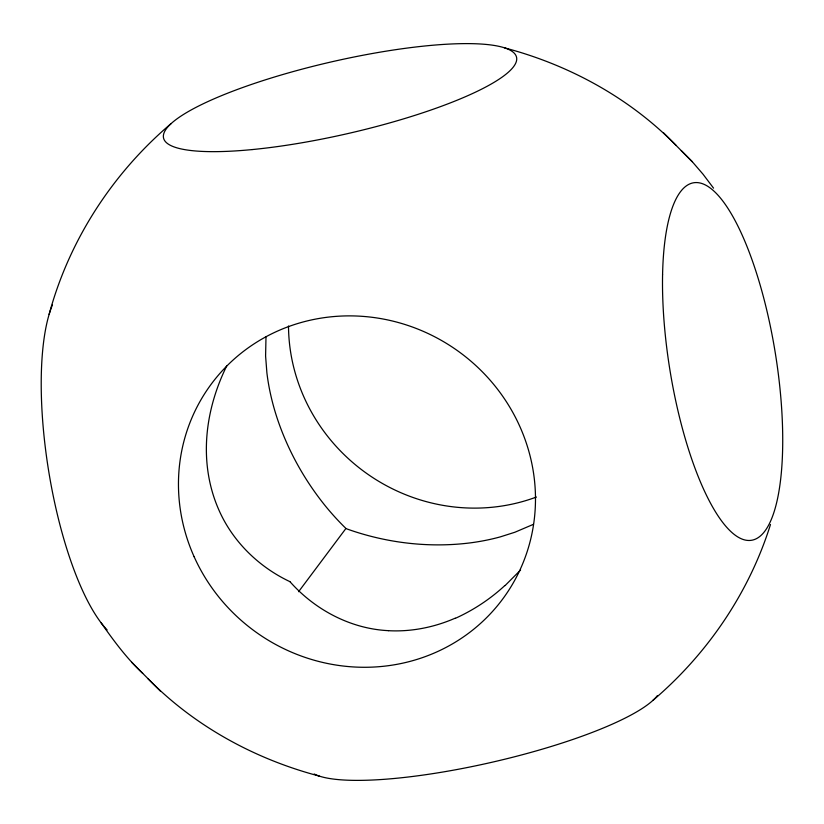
<?xml version="1.0" encoding="UTF-8"?>
<svg xmlns="http://www.w3.org/2000/svg" width="824" height="824" viewBox="0 0 824 824"><rect width="100%" height="100%" fill="white"/><g stroke="black" fill="none" stroke-linecap="round" stroke-linejoin="round"><path stroke-width="1.24" d="M265.998 336.625L265.596 356.04L266.894 372.829A123.507 60.43 70.4 0 0 278.079 420.94C288.771 451.954 305.096 480.969 325.758 506.43A236.509 115.731 70.4 0 0 345.884 528.4M49.121 314.387C69.092 240.206 112.641 173.174 171.135 123.569M770.491 524.507C749.067 592.868 707.332 654.112 652.865 700.431M226.744 365.877C212.922 393.913 205.094 425.246 206.536 456.609A134.57 114.134 -83.5 0 0 218.566 509.253C232.327 541.193 258.633 566.902 289.945 581.662M298.597 591.704L345.864 528.555A219.442 116.812 -2.5 0 0 355.072 531.717C391.997 543.603 431.519 547.733 470.051 542.903A128.081 68.186 -2.5 0 0 500.436 536.836L514.918 532.232L533.478 524.311M520.593 570.023L505.04 585.617M455.229 618.175L451.171 619.875A129.893 106.45 -28.4 0 1 388.506 630.69M388.516 630.669C350.736 628.856 315.015 609.873 290.089 581.816M504.7 47.916C568.879 64.808 629.454 97.799 676.041 145.343M319.3 776.084C255.121 759.192 194.546 726.202 147.96 678.657M681.304 150.689L692.242 161.679L703.026 174.204L713.543 188.15M101.084 622.769C113.65 640.639 126.659 658.366 142.696 673.311M663.547 132.808L692.242 161.679M131.758 662.321L160.453 691.192M504.906 585.493A153.346 125.67 -28.4 0 1 455.301 618.361M107.11 629.917A181.064 53.364 80.8 0 1 49.234 474.459A181.064 53.364 80.8 0 1 52.417 304.942M536.414 497.037A181.064 173.071 34.7 0 1 288.503 325.985M657.264 695.744A181.064 36.771 -12.9 0 1 491.475 762.365A181.064 36.771 -12.9 0 1 314.212 773.994M662.578 274.722A181.064 53.364 80.8 0 0 750.046 540.441A181.064 53.364 80.8 0 0 755.33 269.458A181.064 53.364 80.8 0 0 662.578 274.722M194.124 556.725A181.064 173.071 34.7 0 0 501.734 600.315A181.064 173.071 34.7 0 0 375.075 317.693A181.064 173.071 34.7 0 0 194.124 556.725M252.051 149.587A181.064 36.771 -12.9 0 0 516.72 58.854A181.064 36.771 -12.9 0 0 251.33 84.481A181.064 36.771 -12.9 0 0 252.051 149.587"/></g></svg>
